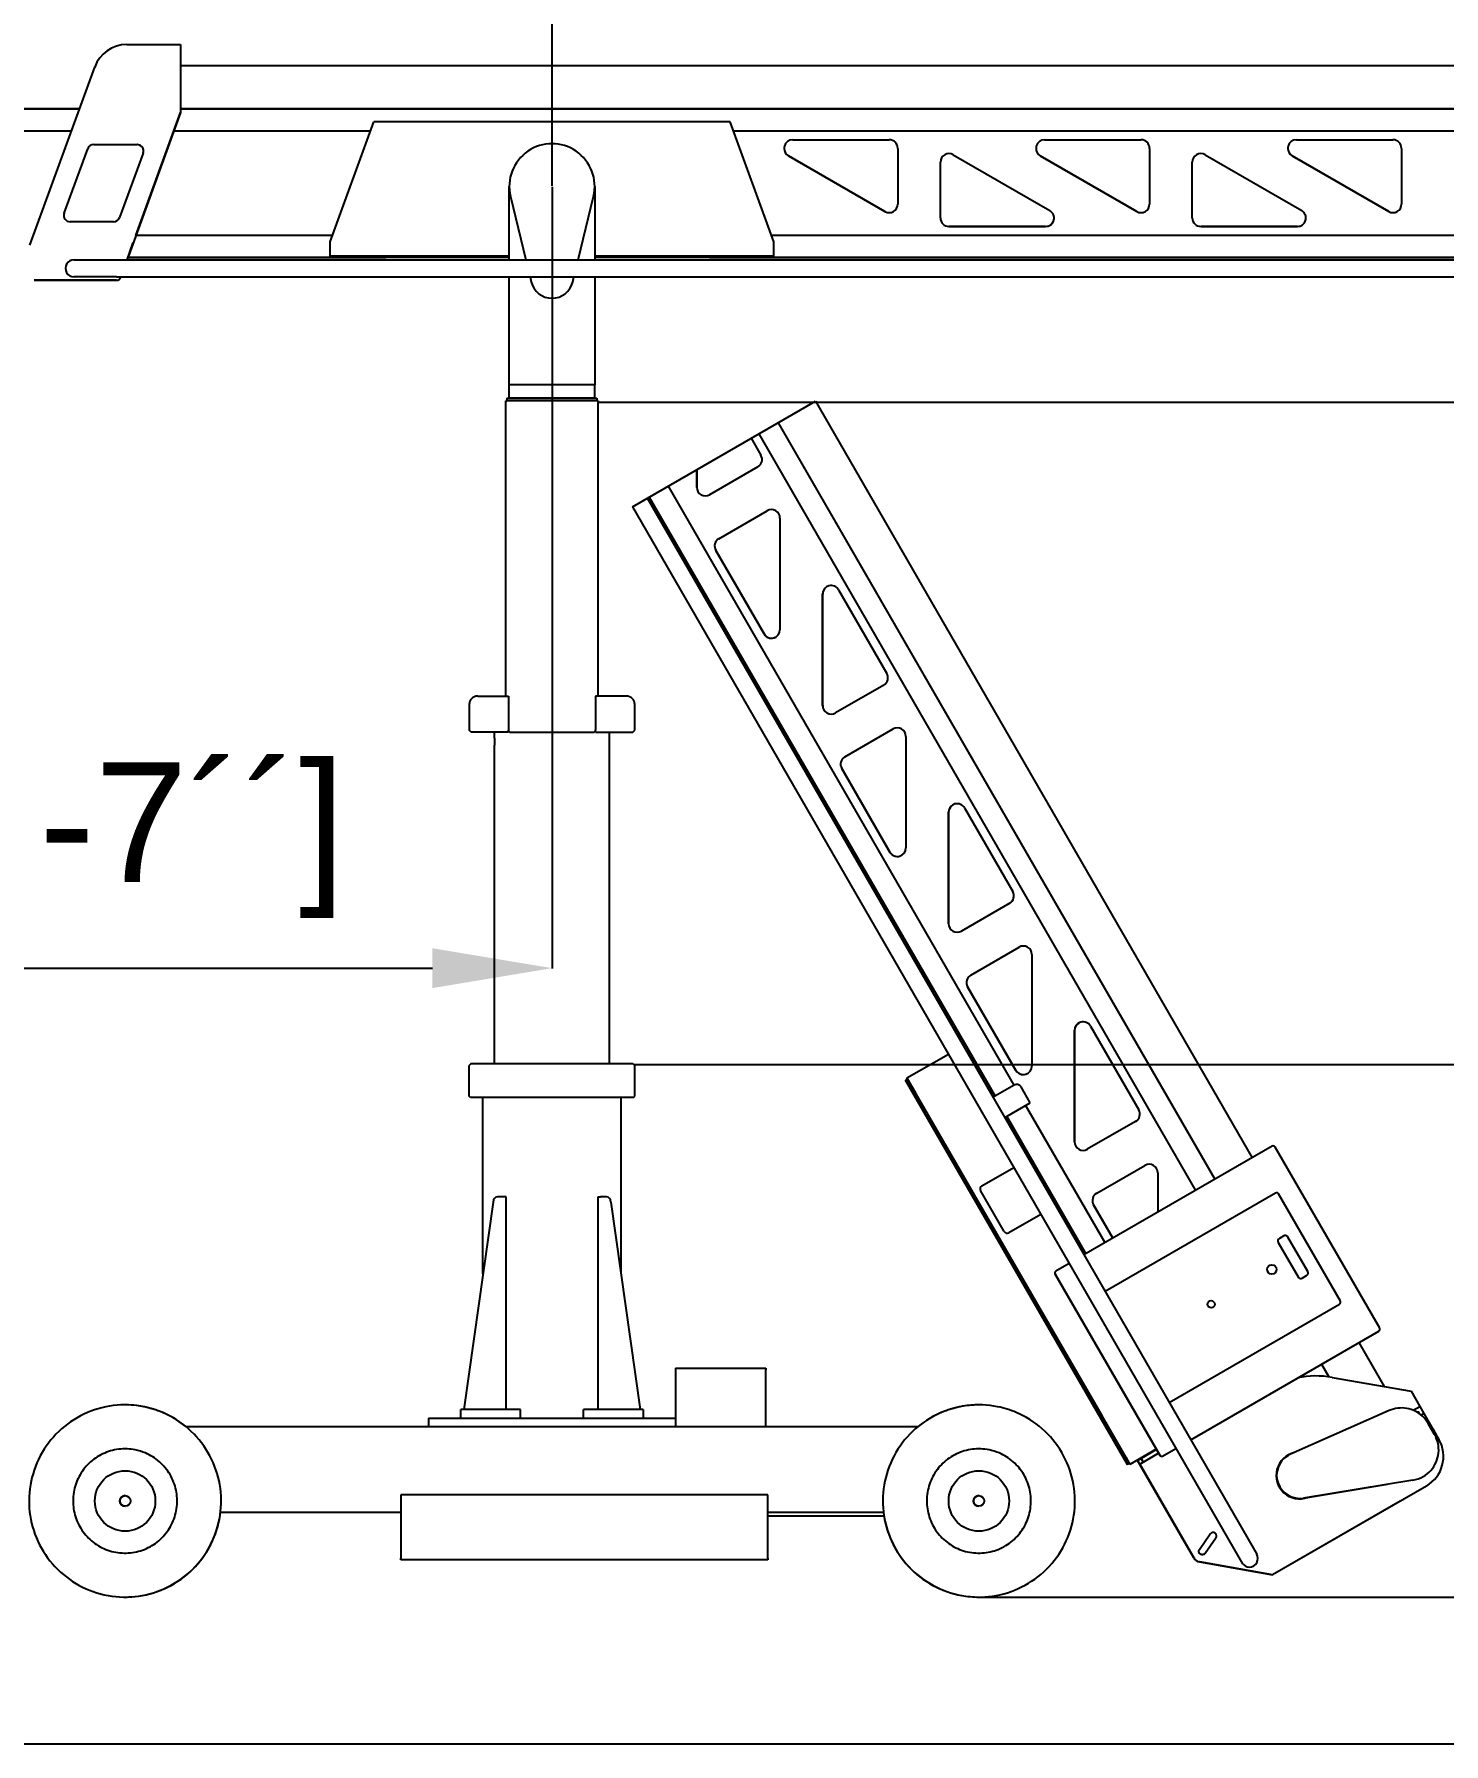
# Model space of a CAD drawing. Header units: inches. Extents: x 19 to 24202, y 17 to 31220.
# Drawn here: x 17568 to 20871, y 14420 to 18423 of the extents above; entities that cross this region are included whole.
import ezdxf

# ---------------------------------------------------------------- set-up
doc = ezdxf.new("R2010")
doc.units = ezdxf.units.IN
doc.header["$MEASUREMENT"] = 0
doc.layers.add('AM_5', color=3, linetype='Continuous', lineweight=25)
doc.styles.add('Aktuální-ISO', font='arial.ttf')
doc.styles.get("Standard").update_dxf_attribs({"font": 'arial.ttf'})
doc.dimstyles.new('AM_ISO$0', dxfattribs={"dimtxt": 3.5, "dimasz": 3.5, "dimexe": 1, "dimexo": 1, "dimgap": 1.5, "dimtad": 1, "dimdsep": 46, "dimtxsty": 'Standard', "dimcen": 0, "dimclrd": 256, "dimclre": 256, "dimclrt": 2, "dimadec": 0, "dimazin": 2, "dimtp": 0.1, "dimtm": 0.1, "dimtfac": 0.71, "dimtdec": 3, "dimtmove": 0, "dimatfit": 3, "dimfxl": 1, "dimlwd": -1, "dimlwe": -1, "dimarcsym": 1})
doc.dimstyles.new('AM_ISO$2', dxfattribs={"dimtxt": 3.5, "dimasz": 3.5, "dimexe": 1, "dimexo": 1, "dimgap": 1.5, "dimtad": 1, "dimdsep": 46, "dimtxsty": 'Standard', "dimcen": 0, "dimclrd": 256, "dimclre": 256, "dimclrt": 2, "dimadec": 0, "dimazin": 2, "dimtp": 0.1, "dimtm": 0.1, "dimtfac": 0.71, "dimtdec": 3, "dimtmove": 0, "dimatfit": 3, "dimfxl": 1, "dimlwd": -1, "dimlwe": -1, "dimarcsym": 1})

# ---------------------------------------------------------------- blocks, each defined once
blk = doc.blocks.new('*D41')
at = {"layer": 'AM_5', "linetype": 'ByBlock', "transparency": 16777216}
for p, q in [((17571.7, 19829.2), (17338.3, 20233.5)), ((16650.4, 18249.1), (16192.6, 18249.1))]:
    blk.add_line(p, q, dxfattribs=at)
blk.add_arc((18484, 18249.1), 2290.4, 127.0088, 172.9912, dxfattribs=at)
at = {"layer": 'AM_5', "transparency": 16777216}
for points in [[(17079.6, 20117), (17131.1, 20039.1), (17338.8, 20232.6)], [(16257.3, 18525.7), (16164.1, 18531.4), (16193.6, 18249.1)]]:
    blk.add_solid(points, dxfattribs=at)
at = {"layer": 'Defpoints', "color": 0, "transparency": 16777216}
for p in [(17572.2, 19828.4), (16729.4, 19721.3), (18025.7, 19042.9), (16651.4, 18249.1), (17674.7, 18249.1)]:
    blk.add_point(p, dxfattribs=at)
at = {"layer": 'AM_5', "color": 2, "transparency": 16777216, "insert": (16272.7, 19525.8), "char_height": 280, "attachment_point": 5, "rotation": 60, "style": 'Aktuální-ISO'}
blk.add_mtext('60° UP', dxfattribs=at)
blk = doc.blocks.new('*D42')
at = {"layer": 'AM_5', "linetype": 'ByBlock', "transparency": 16777216}
for p, q in [((18781.4, 18068), (18781.4, 20373.6)), ((19061.4, 20372.6), (22161.4, 20372.6)), ((22441.4, 18320.1), (22441.4, 20373.6))]:
    blk.add_line(p, q, dxfattribs=at)
at = {"layer": 'AM_5', "transparency": 16777216}
for points in [[(19061.4, 20419.3), (19061.4, 20325.9), (18781.4, 20372.6)], [(22161.4, 20419.3), (22161.4, 20325.9), (22441.4, 20372.6)]]:
    blk.add_solid(points, dxfattribs=at)
at = {"layer": 'Defpoints', "color": 0, "transparency": 16777216}
for p in [(22441.4, 20372.6), (22441.4, 18319.1), (18781.4, 18067)]:
    blk.add_point(p, dxfattribs=at)
at = {"layer": 'AM_5', "color": 2, "transparency": 16777216, "insert": (20611.4, 20672.1), "char_height": 280, "attachment_point": 5, "style": 'Aktuální-ISO'}
blk.add_mtext('3,66 [12´-1´´]', dxfattribs=at)
blk = doc.blocks.new('*D28')
at = {"layer": 'AM_5', "linetype": 'ByBlock', "transparency": 16777216}
for p, q in [((4007.1, 17449), (4007.1, 20373.6)), ((18501.4, 20372.6), (4287.1, 20372.6)), ((18781.4, 18068), (18781.4, 20373.6))]:
    blk.add_line(p, q, dxfattribs=at)
at = {"layer": 'AM_5', "transparency": 16777216}
for points in [[(4287.1, 20419.3), (4287.1, 20325.9), (4007.1, 20372.6)], [(18501.4, 20419.3), (18501.4, 20325.9), (18781.4, 20372.6)]]:
    blk.add_solid(points, dxfattribs=at)
at = {"layer": 'Defpoints', "color": 0, "transparency": 16777216}
for p in [(4007.1, 20372.6), (18781.4, 18067), (4007.1, 17448)]:
    blk.add_point(p, dxfattribs=at)
at = {"layer": 'AM_5', "color": 2, "transparency": 16777216, "insert": (11394.2, 20672.1), "char_height": 280, "attachment_point": 5, "style": 'Aktuální-ISO'}
blk.add_mtext('14,77 [48´-6´´]', dxfattribs=at)
blk = doc.blocks.new('*D33')
at = {"layer": 'AM_5', "linetype": 'ByBlock', "transparency": 16777216}
for p, q in [((4007.1, 17449), (4007.1, 21060.6)), ((22441.4, 18320.1), (22441.4, 21060.6)), ((4287.1, 21059.6), (22161.4, 21059.6))]:
    blk.add_line(p, q, dxfattribs=at)
at = {"layer": 'AM_5', "transparency": 16777216}
for points in [[(4287.1, 21106.3), (4287.1, 21012.9), (4007.1, 21059.6)], [(22161.4, 21106.3), (22161.4, 21012.9), (22441.4, 21059.6)]]:
    blk.add_solid(points, dxfattribs=at)
at = {"layer": 'Defpoints', "color": 0, "transparency": 16777216}
for p in [(22441.4, 21059.6), (22441.4, 18319.1), (4007.1, 17448)]:
    blk.add_point(p, dxfattribs=at)
at = {"layer": 'AM_5', "color": 2, "transparency": 16777216, "insert": (13224.2, 21359), "char_height": 280, "attachment_point": 5, "style": 'Aktuální-ISO'}
blk.add_mtext('18,43 [60´-7´´]', dxfattribs=at)
blk = doc.blocks.new('*D24')
at = {"layer": 'AM_5', "linetype": 'ByBlock', "transparency": 16777216}
for p, q in [((22362.8, 18399.1), (23608.6, 18399.1)), ((23607.6, 18119.1), (23607.6, 15043.3)), ((19782.4, 14763.3), (23608.6, 14763.3))]:
    blk.add_line(p, q, dxfattribs=at)
at = {"layer": 'AM_5', "transparency": 16777216}
for points in [[(23560.9, 18119.1), (23654.2, 18119.1), (23607.6, 18399.1)], [(23560.9, 15043.3), (23654.2, 15043.3), (23607.6, 14763.3)]]:
    blk.add_solid(points, dxfattribs=at)
at = {"layer": 'Defpoints', "color": 0, "transparency": 16777216}
for p in [(22361.8, 18399.1), (19781.4, 14763.3), (23607.6, 14763.3)]:
    blk.add_point(p, dxfattribs=at)
at = {"layer": 'AM_5', "color": 2, "transparency": 16777216, "insert": (23308.1, 16581.2), "char_height": 280, "attachment_point": 5, "rotation": 90, "style": 'Aktuální-ISO'}
blk.add_mtext('max 3,63 [11´-10´´]', dxfattribs=at)
blk = doc.blocks.new('*D37')
at = {"layer": 'AM_5', "linetype": 'ByBlock', "transparency": 16777216}
for p, q in [((18781.4, 18066), (18781.4, 16235.2)), ((15552, 17136.3), (15552, 16235.2)), ((15832, 16236.2), (18501.4, 16236.2))]:
    blk.add_line(p, q, dxfattribs=at)
at = {"layer": 'AM_5', "transparency": 16777216}
for points in [[(15832, 16282.8), (15832, 16189.5), (15552, 16236.2)], [(18501.4, 16282.8), (18501.4, 16189.5), (18781.4, 16236.2)]]:
    blk.add_solid(points, dxfattribs=at)
at = {"layer": 'Defpoints', "color": 0, "transparency": 16777216}
for p in [(18781.4, 18067), (15552, 17137.3), (18781.4, 16236.2)]:
    blk.add_point(p, dxfattribs=at)
at = {"layer": 'AM_5', "color": 2, "transparency": 16777216, "insert": (17166.7, 16535.6), "char_height": 280, "attachment_point": 5, "style": 'Aktuální-ISO'}
blk.add_mtext('3,23 [10´-7´´]', dxfattribs=at)
blk = doc.blocks.new('*D38')
at = {"layer": 'AM_5', "linetype": 'ByBlock', "transparency": 16777216}
for p, q in [((18890.4, 17562), (21759.3, 17562)), ((21758.3, 17282), (21758.3, 16290.5)), ((18973.9, 16010.5), (21759.3, 16010.5))]:
    blk.add_line(p, q, dxfattribs=at)
at = {"layer": 'AM_5', "transparency": 16777216}
for points in [[(21711.7, 17282), (21805, 17282), (21758.3, 17562)], [(21711.7, 16290.5), (21805, 16290.5), (21758.3, 16010.5)]]:
    blk.add_solid(points, dxfattribs=at)
at = {"layer": 'Defpoints', "color": 0, "transparency": 16777216}
for p in [(18889.4, 17562), (18972.9, 16010.5), (21758.3, 16010.5)]:
    blk.add_point(p, dxfattribs=at)
at = {"layer": 'AM_5', "color": 2, "transparency": 16777216, "insert": (21470.1, 16730.7), "char_height": 280, "attachment_point": 5, "rotation": 90, "style": 'Aktuální-ISO'}
blk.add_mtext('1,54', dxfattribs=at)

msp = doc.modelspace()

# ---------------------------------------------------------------- linework, layer by layer
at = {"color": 253}
for p, q in [((17785.295, 18399.095), (17911.365, 18399.095)), ((17911.365, 18399.095), (17911.365, 18239.985)), ((17558.365, 17929.515), (17710.119, 18346.457)), ((17911.365, 18350.232), (21571.584, 18350.232)), ((16651.365, 18249.089), (17674.681, 18249.089)), ((16651.365, 18248.692), (17674.536, 18248.692)), ((17911.365, 18239.985), (17785.847, 17895.128)), ((17806.415, 17951.635), (17911.365, 18239.984)), ((17911.365, 18249.089), (21571.584, 18249.089)), ((17911.365, 18248.692), (21571.584, 18248.692)), ((17911.365, 18239.984), (17911.365, 18239.985)), ((18261.365, 17937.491), (18363.641, 18218.491)), ((19199.089, 18218.491), (18363.641, 18218.491)), ((19301.365, 17937.491), (19199.089, 18218.491)), ((16651.365, 18197.092), (17655.755, 18197.092)), ((16651.365, 18197.092), (17655.755, 18197.092)), ((16651.365, 18197.092), (17655.755, 18197.092)), ((17895.754, 18197.092), (18355.852, 18197.092)), ((17895.754, 18197.092), (18355.852, 18197.092)), ((17895.754, 18197.092), (18355.852, 18197.092)), ((19206.878, 18197.092), (21571.584, 18197.092)), ((19206.878, 18197.092), (21571.584, 18197.092)), ((19206.878, 18197.092), (21571.584, 18197.092)), ((17638.76, 18004.225), (17693.72, 18155.225)), ((17707.815, 18165.095), (17809.476, 18165.095)), ((17823.572, 18144.965), (17768.612, 17993.965)), ((19561.365, 18008.186), (19335.204, 18138.765)), ((19561.365, 18008.179), (19335.204, 18138.758)), ((19335.204, 18138.758), (19561.365, 18008.179)), ((19345.204, 18176.078), (19571.365, 18176.078)), ((19591.365, 18156.078), (19591.365, 18025.5)), ((19721.365, 18140.977), (19947.526, 18010.398)), ((20151.365, 18008.186), (19925.204, 18138.765)), ((20151.365, 18008.179), (19925.204, 18138.758)), ((19925.204, 18138.758), (20151.365, 18008.179)), ((19935.204, 18176.078), (20161.365, 18176.078)), ((20181.365, 18156.078), (20181.365, 18025.5)), ((20311.365, 18140.977), (20537.526, 18010.398)), ((20741.365, 18008.186), (20515.204, 18138.765)), ((20741.365, 18008.179), (20515.204, 18138.758)), ((20515.204, 18138.758), (20741.365, 18008.179)), ((20525.204, 18176.078), (20751.365, 18176.078)), ((20771.365, 18156.078), (20771.365, 18025.5)), ((19691.365, 17993.078), (19691.365, 18123.657)), ((20281.365, 17993.078), (20281.365, 18123.657)), ((18681.365, 17895.119), (18681.365, 18066.991)), ((18881.365, 18066.991), (18881.365, 17895.117)), ((18684.186, 18043.406), (18720.175, 17895.118)), ((18842.555, 17895.117), (18878.544, 18043.406)), ((17754.517, 17984.095), (17652.856, 17984.095)), ((18266.68, 17952.092), (17806.581, 17952.092)), ((18261.365, 17903.491), (18261.365, 17937.491)), ((21145.365, 17952.092), (19296.05, 17952.092)), ((19301.365, 17903.491), (19301.365, 17937.491)), ((19937.526, 17973.085), (19711.365, 17973.085)), ((19937.526, 17973.078), (19711.365, 17973.078)), ((19711.365, 17973.078), (19937.526, 17973.078)), ((20527.526, 17973.085), (20301.365, 17973.085)), ((20527.526, 17973.078), (20301.365, 17973.078)), ((20301.365, 17973.078), (20527.526, 17973.078)), ((17785.848, 17895.128), (17800.446, 17935.237)), ((17787.792, 17900.47), (18392.109, 17900.47)), ((18392.099, 17900.488), (17787.798, 17900.488)), ((18681.365, 17900.491), (17787.8, 17900.491)), ((18681.365, 17903.491), (18261.365, 17903.491)), ((19301.365, 17903.491), (18881.365, 17903.491)), ((21145.365, 17900.491), (18881.365, 17900.491)), ((19152.365, 17903.491), (19080.365, 17903.491)), ((19150.621, 17900.47), (21145.365, 17900.47)), ((21145.365, 17900.488), (19150.631, 17900.488)), ((17661.524, 17895.131), (22380.837, 17895.08)), ((17761.363, 17847.095), (17568.365, 17847.095)), ((17568.365, 17847.094), (17761.363, 17847.094)), ((17761.365, 17855.129), (22383.756, 17855.081)), ((17771.289, 17855.128), (17770.76, 17853.675)), ((17770.76, 17853.674), (17771.289, 17855.128)), ((18681.365, 17601.991), (18681.365, 17855.119)), ((18729.883, 17855.118), (18732.776, 17843.198)), ((18829.954, 17843.198), (18832.847, 17855.117)), ((18881.365, 17855.117), (18881.365, 17601.991)), ((18881.365, 17601.991), (18681.365, 17601.991)), ((18681.365, 17571.991), (18681.365, 17601.991)), ((18881.365, 17601.991), (18681.365, 17601.991)), ((18881.365, 17571.991), (18881.365, 17601.991)), ((18889.365, 17564.491), (18673.365, 17564.491)), ((18673.365, 17564.491), (18673.365, 17561.991)), ((18889.365, 17564.491), (18673.365, 17564.491)), ((18673.365, 17561.991), (18673.365, 17564.491)), ((18673.365, 16873.491), (18673.365, 17561.991)), ((18675.937, 17570.991), (18675.937, 17564.491)), ((18675.937, 17570.991), (18886.782, 17570.991)), ((18681.365, 17571.991), (18881.365, 17571.991)), ((18886.793, 17570.991), (18886.793, 17564.491)), ((18889.365, 17564.491), (18889.365, 17561.991)), ((18889.365, 17561.991), (18889.365, 17564.491)), ((18889.365, 16873.491), (18889.365, 17561.991)), ((18969.955, 17316.583), (19398.743, 17564.144)), ((19398.743, 17564.144), (20421.768, 15792.211)), ((19310.806, 17513.374), (20333.832, 15741.441)), ((19311.15, 17513.573), (20334.176, 15741.64)), ((19247.921, 17477.067), (19270.837, 17437.374)), ((19266.12, 17487.574), (20289.145, 15715.641)), ((19266.12, 17487.574), (20289.145, 15715.641)), ((19266.12, 17487.574), (20289.145, 15715.641)), ((19120.433, 17362.086), (19120.433, 17403.462)), ((19120.433, 17403.462), (19120.433, 17362.086)), ((19120.438, 17362.089), (19120.439, 17403.465)), ((19263.517, 17410.054), (19150.433, 17344.765)), ((19004.596, 17336.583), (20432.222, 14863.801)), ((19009.238, 17339.263), (19819.154, 15936.447)), ((19819.169, 15936.455), (19009.253, 17339.272)), ((19819.172, 15936.457), (19009.255, 17339.273)), ((19863.86, 15962.258), (19053.944, 17365.074)), ((18969.955, 17316.583), (20399.041, 14841.273)), ((19172.355, 17241.951), (19285.439, 17307.241)), ((19315.439, 17289.92), (19315.435, 17028.769)), ((19278.115, 17018.77), (19165.034, 17214.631)), ((19165.034, 17214.631), (19278.115, 17018.77)), ((19278.121, 17018.773), (19165.04, 17214.634)), ((19415.433, 16851.131), (19415.436, 17112.281)), ((19415.436, 17112.281), (19415.433, 16851.131)), ((19415.438, 16851.134), (19415.442, 17112.284)), ((19452.757, 17122.281), (19565.837, 16926.419)), ((19558.517, 16899.099), (19445.433, 16833.81)), ((18607.365, 16873.491), (18679.365, 16873.491)), ((18679.365, 16873.491), (18679.365, 16793.491)), ((18883.365, 16873.491), (18883.365, 16793.491)), ((18955.365, 16873.491), (18883.365, 16873.491)), ((18587.365, 16853.491), (18587.365, 16793.491)), ((18975.365, 16793.491), (18975.365, 16853.491)), ((18592.365, 16788.491), (18587.365, 16793.491)), ((18679.365, 16788.491), (18592.365, 16788.491)), ((18646.365, 16774.691), (18646.365, 16788.491)), ((18685.365, 16788.491), (18877.365, 16788.491)), ((18883.365, 16788.491), (18970.365, 16788.491)), ((18916.365, 16774.691), (18916.365, 16788.491)), ((18970.365, 16788.491), (18975.365, 16793.491)), ((19467.355, 16730.996), (19580.439, 16796.286)), ((19610.439, 16778.965), (19610.435, 16517.814)), ((18646.365, 16012.991), (18646.365, 16758.291)), ((18916.365, 16012.991), (18916.365, 16758.291)), ((19573.115, 16507.815), (19460.034, 16703.676)), ((19460.034, 16703.676), (19573.115, 16507.815)), ((19573.121, 16507.818), (19460.04, 16703.679)), ((19710.433, 16340.176), (19710.436, 16601.326)), ((19710.436, 16601.326), (19710.433, 16340.176)), ((19710.438, 16340.179), (19710.442, 16601.329)), ((19747.757, 16611.326), (19860.837, 16415.464)), ((19853.517, 16388.144), (19740.433, 16322.855)), ((19762.355, 16220.041), (19875.439, 16285.331)), ((19905.439, 16268.01), (19905.435, 16006.859)), ((19868.115, 15996.86), (19755.034, 16192.721)), ((19755.034, 16192.721), (19868.115, 15996.86)), ((19868.121, 15996.863), (19755.04, 16192.724)), ((20042.757, 16100.371), (20155.837, 15904.509)), ((20005.433, 15829.221), (20005.436, 16090.371)), ((20005.436, 16090.371), (20005.433, 15829.221)), ((20005.438, 15829.224), (20005.442, 16090.374)), ((19612.842, 15978.99), (19709.857, 16035.002)), ((18592.365, 16012.991), (18587.365, 16007.991)), ((18587.365, 15935.991), (18587.365, 16007.991)), ((18592.365, 16012.991), (18970.365, 16012.991)), ((18970.365, 16012.991), (18975.365, 16007.991)), ((18975.365, 15935.991), (18975.365, 16007.991)), ((19609.838, 15973.792), (19613.302, 15975.792)), ((19612.842, 15978.99), (19612.796, 15978.964)), ((19622.799, 15961.645), (19612.796, 15978.964)), ((19633.296, 15943.457), (19612.796, 15978.964)), ((19612.842, 15978.99), (19622.839, 15961.668)), ((20135.342, 15073.994), (19612.842, 15978.99)), ((18590.365, 15932.991), (18587.365, 15935.991)), ((18972.365, 15932.991), (18975.365, 15935.991)), ((19609.838, 15973.792), (19609.793, 15973.766)), ((19609.793, 15973.766), (19628.793, 15940.857)), ((20129.338, 15073.991), (19609.838, 15973.792)), ((20125.339, 15091.312), (19622.839, 15961.668)), ((19863.843, 15962.248), (19814.497, 15933.758)), ((19901.735, 15920.616), (19880.235, 15957.855)), ((18599.781, 15932.991), (18590.365, 15932.991)), ((18972.365, 15932.991), (18590.365, 15932.991)), ((18619.365, 15519.978), (18619.365, 15932.991)), ((18943.365, 15519.978), (18943.365, 15932.991)), ((18972.365, 15932.991), (18962.949, 15932.991)), ((19841.997, 15886.126), (19901.735, 15920.616)), ((20076.969, 15593.141), (19890.833, 15915.54)), ((19673.793, 15862.915), (19849.543, 15558.507)), ((19854.046, 15561.107), (19678.296, 15865.515)), ((19854.049, 15561.109), (19678.299, 15865.516)), ((19846.654, 15888.815), (20032.263, 15567.33)), ((20032.278, 15567.339), (19846.669, 15888.824)), ((20032.281, 15567.341), (19846.672, 15888.825)), ((20148.517, 15877.189), (20035.433, 15811.9)), ((20468.423, 15819.148), (20027.602, 15564.64)), ((20720.253, 15392.965), (20475.253, 15817.317)), ((19788.176, 15726.304), (19863.105, 15769.564)), ((20057.355, 15709.086), (20170.439, 15774.376)), ((20200.439, 15757.055), (20200.438, 15664.426)), ((18667.731, 15700.491), (18653.589, 15700.491)), ((18674.103, 15700.491), (18667.731, 15700.491)), ((18674.103, 15202.491), (18674.103, 15700.491)), ((18888.627, 15700.491), (18888.627, 15202.491)), ((18888.627, 15700.491), (18894.999, 15700.491)), ((18909.141, 15700.491), (18894.999, 15700.491)), ((19840.747, 15619.246), (19785.247, 15715.375)), ((19840.748, 15619.247), (19785.248, 15715.376)), ((19788.176, 15726.304), (19788.175, 15726.303)), ((20476.369, 15709.42), (20077.102, 15478.903)), ((20628.199, 15456.442), (20483.199, 15707.59)), ((18643.188, 15688.433), (18574.466, 15202.491)), ((18919.542, 15688.433), (18988.264, 15202.491)), ((19926.603, 15659.578), (19851.676, 15616.319)), ((20095.143, 15603.634), (20050.034, 15681.766)), ((20050.034, 15681.766), (20095.144, 15603.634)), ((20095.149, 15603.638), (20050.04, 15681.769)), ((19851.675, 15616.318), (19851.676, 15616.319)), ((20482.653, 15593.536), (20529.153, 15512.996)), ((20495.608, 15609.098), (20485.215, 15603.098)), ((20551.67, 15525.996), (20505.17, 15606.536)), ((19992.961, 15544.64), (19961.798, 15526.648)), ((20204.968, 15095.465), (19959.968, 15519.817)), ((19959.968, 15519.817), (20204.968, 15095.465)), ((19961.798, 15526.648), (19961.798, 15526.647)), ((20538.715, 15510.434), (20549.108, 15516.434)), ((19894.543, 15480.565), (20065.293, 15184.817)), ((20069.796, 15187.417), (19899.046, 15483.164)), ((20069.799, 15187.419), (19899.049, 15483.166)), ((20227.099, 15219.093), (20626.369, 15449.612)), ((20277.598, 15131.624), (20718.423, 15386.135)), ((20671.768, 15359.199), (20731.168, 15256.316)), ((19070.365, 15299.491), (19070.365, 15182.491)), ((19070.365, 15299.491), (19282.365, 15299.491)), ((19282.365, 15299.491), (19282.365, 15295.491)), ((19282.365, 15166.491), (19282.365, 15295.491)), ((20584.176, 15308.627), (20601.232, 15279.086)), ((20539.145, 15282.629), (20541.359, 15278.794)), ((20539.145, 15282.629), (20541.359, 15278.794)), ((20539.145, 15282.629), (20541.359, 15278.794)), ((20608.774, 15277.897), (20793.957, 15245.244)), ((20793.957, 15245.244), (20814.457, 15209.737)), ((18492.365, 15182.491), (18492.365, 15162.491)), ((18492.365, 15182.491), (19070.365, 15182.491)), ((18674.103, 15202.491), (18567.819, 15202.491)), ((18567.819, 15182.491), (18567.819, 15202.491)), ((18707.762, 15202.491), (18638.529, 15202.491)), ((18707.762, 15182.491), (18707.762, 15202.491)), ((18924.201, 15202.491), (18854.968, 15202.491)), ((18854.968, 15182.491), (18854.968, 15202.491)), ((18994.911, 15202.491), (18924.201, 15202.491)), ((18994.911, 15202.491), (18994.911, 15182.491)), ((19070.365, 15182.491), (19070.365, 15162.491)), ((20742.405, 15199.991), (20511.109, 15097.749)), ((20798.871, 15200.739), (20814.457, 15209.737)), ((20814.456, 15209.737), (20823.956, 15193.282)), ((20823.956, 15193.282), (20817.489, 15189.549)), ((20823.909, 15193.255), (20844.909, 15156.882)), ((17923.831, 15162.491), (19638.907, 15162.491)), ((19282.365, 15164.491), (19282.365, 15166.491)), ((19282.365, 15162.491), (19282.365, 15164.491)), ((20848.869, 15144.157), (20833.869, 15170.138)), ((20842.369, 15155.416), (20844.956, 15156.909)), ((20844.956, 15156.909), (20854.456, 15140.455)), ((20854.457, 15140.455), (20851.652, 15138.836)), ((20854.457, 15140.455), (20858.957, 15132.661)), ((20110.293, 15106.875), (20129.293, 15073.966)), ((20135.296, 15073.967), (20114.796, 15109.474)), ((20125.299, 15091.29), (20114.799, 15109.476)), ((20196.858, 15109.51), (20135.342, 15073.994)), ((20158.165, 15074.469), (20202.358, 15099.984)), ((20197.358, 15108.644), (20161.825, 15088.129)), ((20202.358, 15099.984), (20166.825, 15079.469)), ((20211.798, 15093.635), (20242.957, 15111.624)), ((20505.941, 15095.125), (20505.931, 15095.119)), ((20125.299, 15091.29), (20125.339, 15091.312)), ((20135.296, 15073.967), (20125.299, 15091.29)), ((20125.339, 15091.312), (20135.342, 15073.994)), ((20129.293, 15073.966), (20129.338, 15073.991)), ((20129.338, 15073.991), (20132.802, 15075.991)), ((20135.296, 15073.967), (20135.342, 15073.994)), ((20153.117, 15083.101), (20153.162, 15083.128)), ((20263.117, 14892.576), (20153.117, 15083.101)), ((20153.162, 15083.128), (20161.822, 15088.128)), ((20153.162, 15083.128), (20263.162, 14892.602)), ((20158.117, 15074.441), (20158.114, 15074.44)), ((20158.114, 15074.44), (20284.714, 14855.162)), ((20284.717, 14855.164), (20158.117, 15074.441)), ((20158.162, 15074.467), (20158.165, 15074.469)), ((20158.162, 15074.467), (20284.762, 14855.19)), ((20165.415, 15061.911), (20158.165, 15074.469)), ((20161.825, 15088.129), (20161.822, 15088.128)), ((20166.822, 15079.467), (20161.822, 15088.128)), ((20166.825, 15079.469), (20161.825, 15088.129)), ((20211.798, 15093.635), (20211.798, 15093.635)), ((20240.415, 14932.008), (20170.915, 15052.385)), ((20178.128, 15039.807), (20178.122, 15039.803)), ((20178.138, 15039.812), (20178.131, 15039.809)), ((20178.148, 15039.818), (20178.141, 15039.814)), ((20178.157, 15039.823), (20178.15, 15039.82)), ((20829.675, 15023.379), (20469.408, 14815.379)), ((20541.665, 14995.064), (20738.939, 15027.396)), ((20798.159, 15037.105), (20541.675, 14995.07)), ((20541.675, 14995.07), (20738.949, 15027.401)), ((20822.515, 15045.803), (20822.505, 15045.798)), ((18427.365, 15002.491), (18427.365, 14854.491)), ((19287.365, 15002.491), (18427.365, 15002.491)), ((19287.365, 14854.491), (19287.365, 15002.491)), ((20768.62, 14988.129), (20469.358, 14815.35)), ((18004.875, 14962.491), (18427.365, 14962.491)), ((19287.365, 14962.491), (19557.863, 14962.491)), ((19559.248, 14952.491), (19287.365, 14952.491)), ((20284.765, 14855.191), (20245.915, 14922.481)), ((20298.261, 14875.051), (20323.499, 14911.093)), ((20311.367, 14865.873), (20336.604, 14901.916)), ((18427.365, 14850.491), (18427.365, 14854.491)), ((19287.365, 14854.491), (19287.365, 14850.491)), ((19287.365, 14850.491), (18427.365, 14850.491)), ((20298.562, 14845.466), (20469.358, 14815.35)), ((20469.36, 14815.351), (20298.564, 14845.467)), ((20298.61, 14845.494), (20469.406, 14815.378)), ((20469.408, 14815.379), (20298.612, 14845.495))]:
    msp.add_line(p, q, dxfattribs=at)
msp.add_lwpolyline([(24182.836, 14419.653), (24182.836, 31219.653), (422.836, 31219.653), (422.836, 14419.653)], close=True)
for centre, radius in [((20467.619, 15530.585), 11.1), ((20325.337, 15449.016), 8.5), ((17781.365, 14988.341), 70.759), ((19781.373, 14988.341), 70.759), ((17781.365, 14988.341), 12.5), ((19781.374, 14988.341), 12.5)]:
    msp.add_circle(centre, radius, dxfattribs=at)
for centre, radius, start, end in [((17785.295, 18319.095), 80, 89.999995, 159.999995), ((17707.815, 18150.095), 15, 89.999995, 159.999995), ((17707.815, 18150.094), 15, 89.999995, 159.999995), ((17809.476, 18150.095), 15, 339.999995, 89.999995), ((17809.476, 18150.094), 15, 0.001763, 89.999995), ((18781.365, 18066.991), 100, 346.358323, 193.641677), ((18781.365, 18066.991), 100, 346.358323, 193.641677), ((19345.204, 18156.078), 20, 90, 239.999192), ((19345.204, 18156.085), 20, 180.009775, 239.999192), ((19345.204, 18156.085), 20, 180.009913, 239.999192), ((19345.204, 18156.078), 20, 180.000139, 239.999192), ((19571.365, 18156.078), 20, 0, 90), ((19711.365, 18123.657), 20, 59.999192, 180), ((19935.204, 18156.078), 20, 90, 239.999192), ((19935.204, 18156.085), 20, 180.009775, 239.999192), ((19935.204, 18156.085), 20, 180.009913, 239.999192), ((19935.204, 18156.078), 20, 180.000139, 239.999192), ((20161.365, 18156.078), 20, 0, 90), ((20301.365, 18123.657), 20, 59.999192, 180), ((20525.204, 18156.078), 20, 90, 239.999192), ((20525.204, 18156.085), 20, 180.009775, 239.999192), ((20525.204, 18156.085), 20, 180.009913, 239.999192), ((20525.204, 18156.078), 20, 180.000139, 239.999192), ((20751.365, 18156.078), 20, 0, 90), ((19571.365, 18025.507), 20, 239.999192, 0), ((19571.365, 18025.507), 20, 239.999192, 0), ((19571.365, 18025.5), 20, 239.999192, 0), ((19571.365, 18025.5), 20, 239.999192, 0), ((20161.365, 18025.507), 20, 239.999192, 0), ((20161.365, 18025.507), 20, 239.999192, 0), ((20161.365, 18025.5), 20, 239.999192, 0), ((20161.365, 18025.5), 20, 239.999192, 0), ((20751.365, 18025.507), 20, 239.999192, 0), ((20751.365, 18025.507), 20, 239.999192, 0), ((20751.365, 18025.5), 20, 239.999192, 0), ((20751.365, 18025.5), 20, 239.999192, 0), ((17652.856, 17999.095), 15, 159.999995, 269.999995), ((17652.856, 17999.094), 15, 159.999995, 179.998237), ((17754.517, 17999.095), 15, 269.999995, 339.999995), ((19711.365, 17993.085), 20, 180, 270), ((19711.365, 17993.085), 20, 180, 270), ((19711.365, 17993.078), 20, 180, 270), ((19711.365, 17993.078), 20, 180, 270), ((19937.526, 17993.078), 20, 270, 59.999192), ((19937.526, 17993.085), 20, 270, 359.990225), ((19937.526, 17993.085), 20, 270, 359.990086), ((19937.526, 17993.078), 20, 270, 359.999861), ((20301.365, 17993.085), 20, 180, 270), ((20301.365, 17993.085), 20, 180, 270), ((20301.365, 17993.078), 20, 180, 270), ((20301.365, 17993.078), 20, 180, 270), ((20527.526, 17993.078), 20, 270, 59.999192), ((20527.526, 17993.085), 20, 270, 359.990225), ((20527.526, 17993.085), 20, 270, 359.990086), ((20527.526, 17993.078), 20, 270, 359.999861), ((17661.672, 17875.082), 19.999, 89.302326, 270), ((17761.363, 17857.095), 10, 269.999995, 339.999995), ((17761.363, 17857.094), 10, 269.999995, 339.999995), ((18781.365, 17854.991), 50, 193.641677, 346.358323), ((19253.517, 17427.374), 20, 300, 30), ((19140.433, 17362.085), 20, 179.999192, 300), ((19140.433, 17362.085), 20, 179.999192, 300), ((19140.438, 17362.089), 20, 179.999192, 300), ((19140.439, 17362.089), 20, 179.999192, 300), ((19295.439, 17289.92), 20, 359.999192, 120), ((19182.355, 17224.631), 20, 120, 210), ((19182.355, 17224.631), 20, 120, 210), ((19182.361, 17224.634), 20, 120, 210), ((19182.361, 17224.634), 20, 120, 210), ((19435.436, 17112.281), 20, 30, 179.999192), ((19435.436, 17112.281), 20, 120.000139, 179.999192), ((19435.442, 17112.284), 20, 120.009775, 179.999192), ((19435.442, 17112.284), 20, 120.009913, 179.999192), ((19295.435, 17028.77), 20, 210, 359.999192), ((19295.435, 17028.77), 20, 210, 299.999861), ((19295.441, 17028.773), 20, 210, 299.990225), ((19295.441, 17028.773), 20, 210, 299.990086), ((19548.517, 16916.419), 20, 300, 30), ((18607.365, 16853.491), 20, 90, 180), ((18955.365, 16853.491), 20, 0, 90), ((19435.433, 16851.13), 20, 179.999192, 300), ((19435.433, 16851.13), 20, 179.999192, 300), ((19435.438, 16851.134), 20, 179.999192, 300), ((19435.439, 16851.134), 20, 179.999192, 300), ((19590.439, 16778.965), 20, 359.999192, 120), ((19477.355, 16713.676), 20, 120, 210), ((19477.355, 16713.676), 20, 120, 210), ((19477.361, 16713.679), 20, 120, 210), ((19477.361, 16713.679), 20, 120, 210), ((19730.436, 16601.326), 20, 30, 179.999192), ((19730.436, 16601.326), 20, 120.000139, 179.999192), ((19730.442, 16601.329), 20, 120.009775, 179.999192), ((19730.442, 16601.329), 20, 120.009913, 179.999192), ((19590.435, 16517.815), 20, 210, 359.999192), ((19590.435, 16517.815), 20, 210, 299.999861), ((19590.441, 16517.818), 20, 210, 299.990225), ((19590.441, 16517.818), 20, 210, 299.990086), ((19843.517, 16405.464), 20, 300, 30), ((19730.433, 16340.175), 20, 179.999192, 300), ((19730.433, 16340.175), 20, 179.999192, 300), ((19730.438, 16340.179), 20, 179.999192, 300), ((19730.439, 16340.179), 20, 179.999192, 300), ((19885.439, 16268.01), 20, 359.999192, 120), ((19772.355, 16202.721), 20, 120, 210), ((19772.355, 16202.721), 20, 120, 210), ((19772.361, 16202.724), 20, 120, 210), ((19772.361, 16202.724), 20, 120, 210), ((20025.436, 16090.371), 20, 30, 179.999192), ((20025.436, 16090.371), 20, 120.000139, 179.999192), ((20025.442, 16090.374), 20, 120.009775, 179.999192), ((20025.442, 16090.374), 20, 120.009913, 179.999192), ((19885.435, 16006.86), 20, 210, 359.999192), ((19885.435, 16006.86), 20, 210, 299.999861), ((19885.441, 16006.863), 20, 210, 299.990225), ((19885.441, 16006.863), 20, 210, 299.990086), ((19869.843, 15951.855), 12, 30, 120), ((20138.517, 15894.509), 20, 300, 30), ((20025.433, 15829.22), 20, 179.999192, 300), ((20025.433, 15829.22), 20, 179.999192, 300), ((20025.438, 15829.224), 20, 179.999192, 300), ((20025.439, 15829.224), 20, 179.999192, 300), ((20470.923, 15814.817), 5, 30, 120), ((20180.439, 15757.055), 20, 359.999192, 120), ((19792.175, 15719.375), 8, 120, 210), ((19792.176, 15719.376), 8, 120, 210), ((20067.355, 15691.766), 20, 120, 210), ((20067.355, 15691.766), 20, 120, 210), ((20067.361, 15691.769), 20, 120, 210), ((20067.361, 15691.769), 20, 120, 210), ((20478.869, 15705.09), 5, 30, 120), ((19847.675, 15623.246), 8, 210, 300), ((19847.676, 15623.247), 8, 210, 300), ((20488.715, 15597.036), 7, 120, 210), ((20499.108, 15603.036), 7, 30, 120), ((19964.298, 15522.317), 5, 120, 210), ((19964.298, 15522.317), 5, 120, 210), ((20535.215, 15516.496), 7, 210, 300), ((20545.608, 15522.496), 7, 300, 30), ((20623.869, 15453.942), 5, 300, 30), ((20715.923, 15390.465), 5, 300, 30), ((20572.308, 15071.088), 210, 80.000001, 102.052626), ((20810.063, 15193.345), 3.323, 349.672304, 124.192227), ((20810.062, 15193.344), 3.323, 349.700972, 119.985747), ((20209.298, 15097.965), 5, 210, 300), ((20209.298, 15097.965), 5, 210, 300), ((20532.931, 15048.353), 55, 102.911565, 290.249922), ((20532.931, 15048.353), 55, 102.911565, 290.249922), ((20532.931, 15048.353), 54, 120, 279.307423), ((20532.941, 15048.359), 54, 120, 279.307423), ((20532.941, 15048.359), 54, 120, 279.307423), ((20789.675, 15092.661), 80, 300, 30), ((20786.505, 15108.152), 72, 279.307423, 300), ((20786.515, 15108.157), 72, 279.307423, 300), ((20786.515, 15108.157), 72, 279.307423, 300), ((17781.365, 14988.341), 12.5, 90.001098, 270.000932), ((19781.374, 14988.341), 12.5, 90.001098, 270.000932), ((20302.035, 14865.162), 20, 210, 260), ((20302.037, 14865.164), 20, 210.000001, 260), ((20302.083, 14865.19), 20, 210, 260), ((20302.085, 14865.191), 20, 210.000001, 260), ((20415.025, 14853.591), 19.999, 210, 30.697674)]:
    msp.add_arc(centre, radius, start, end, dxfattribs=at)
for centre, major_axis, ratio, start_param, end_param in [((18653.589, 15685.491), (0, 15), 0.70710678, 0, 1.37340077), ((18909.141, 15685.491), (0, 15), 0.70710678, 4.90978454, 6.28318531), ((20176.122, 15043.267), (2, -3.464), 0.00018372, 3.14159194, 6.2831846), ((20176.128, 15043.271), (-2, 3.464), 0.00018372, 3.14159194, 6.2831846), ((20176.131, 15043.273), (2, -3.464), 0.00018372, 3.14159194, 6.2831846), ((20176.138, 15043.277), (-2, 3.464), 0.00018372, 3.14159194, 6.2831846), ((20176.141, 15043.278), (2, -3.464), 0.00018372, 3.14159194, 6.2831846), ((20176.148, 15043.282), (-2, 3.464), 0.00018372, 3.14159194, 6.2831846), ((20176.15, 15043.284), (2, -3.464), 0.00018372, 3.14159194, 6.2831846), ((20176.157, 15043.288), (-2, 3.464), 0.00018372, 3.14159194, 6.2831846)]:
    msp.add_ellipse(centre, major_axis=major_axis, ratio=ratio, start_param=start_param, end_param=end_param, dxfattribs=at)
for centre, major_axis in [((19984.337, 15325.138), (-1.25, 2.165)), ((19985.305, 15323.388), (0.81, -1.404)), ((19988.84, 15327.738), (-0.811, 1.404)), ((20009.305, 15281.819), (0.81, -1.404)), ((20020.803, 15261.899), (0.81, -1.404)), ((20020.808, 15261.902), (0.81, -1.404)), ((20039.303, 15229.856), (0.81, -1.404)), ((20039.308, 15229.859), (0.81, -1.404)), ((20045.803, 15218.598), (0.81, -1.404)), ((20045.808, 15218.601), (0.81, -1.404)), ((20114.303, 15099.952), (0.81, -1.404)), ((20114.308, 15099.955), (0.81, -1.404)), ((20125.301, 15080.898), (-1.25, 2.165)), ((20125.316, 15080.907), (-1.25, 2.165)), ((20125.33, 15080.915), (-1.25, 2.165))]:
    msp.add_ellipse(centre, major_axis=major_axis, ratio=0.00018372, dxfattribs=at)
for points, knots in [([(17761.365, 17855.129), (17751.863, 17855.129), (17742.267, 17855.129), (17724.1, 17855.128), (17715.344, 17855.128), (17699.457, 17855.127), (17692.17, 17855.127), (17679.773, 17855.126), (17674.541, 17855.125), (17666.629, 17855.124), (17663.87, 17855.123), (17662.136, 17855.122), (17661.873, 17855.122), (17661.563, 17855.122), (17661.466, 17855.121), (17661.465, 17855.121), (17661.465, 17855.121), (17661.465, 17855.121)], [0, 0, 0, 0, 2.8503976, 2.8503976, 5.68086753, 5.68086753, 8.51160261, 8.51160261, 11.34228725, 11.34228725, 14.17280628, 14.17280628, 14.87294294, 14.87294294, 15.39797696, 15.39797696, 15.40106226, 15.40106226, 15.40106226, 15.40106226]), ([(18679.365, 16794.491), (18679.365, 16794.116), (18679.401, 16793.737), (18679.541, 16792.999), (18679.646, 16792.64), (18680.043, 16791.627), (18680.421, 16791.037), (18681.411, 16789.888), (18682.147, 16789.354), (18683.728, 16788.654), (18684.574, 16788.491), (18685.365, 16788.491)], [2.21176577, 2.21176577, 2.21176577, 2.21176577, 2.32437107, 2.32437107, 2.43697637, 2.43697637, 2.66218697, 2.66218697, 2.99983119, 2.99983119, 3.33747541, 3.33747541, 3.33747541, 3.33747541]), ([(18877.365, 16788.491), (18878.156, 16788.491), (18879.002, 16788.654), (18880.583, 16789.354), (18881.319, 16789.888), (18882.309, 16791.037), (18882.687, 16791.627), (18883.084, 16792.64), (18883.189, 16792.999), (18883.329, 16793.737), (18883.365, 16794.116), (18883.365, 16794.491)], [-1.12570963, -1.12570963, -1.12570963, -1.12570963, -0.78806541, -0.78806541, -0.4504212, -0.4504212, -0.2252106, -0.2252106, -0.1126053, -0.1126053, 0, 0, 0, 0]), ([(18646.365, 16774.691), (18646.365, 16774.691), (18646.378, 16774.477), (18646.423, 16773.619), (18646.455, 16772.974), (18646.514, 16771.506), (18646.545, 16770.586), (18646.588, 16768.585), (18646.6, 16767.503), (18646.6, 16765.479), (18646.588, 16764.397), (18646.545, 16762.396), (18646.514, 16761.476), (18646.455, 16760.008), (18646.423, 16759.363), (18646.378, 16758.505), (18646.365, 16758.291), (18646.365, 16758.291)], [1.21815247, 1.21815247, 1.21815247, 1.21815247, 1.52370421, 1.52370421, 1.82925595, 1.82925595, 2.13278044, 2.13278044, 2.43630494, 2.43630494, 2.73982943, 2.73982943, 3.04335392, 3.04335392, 3.34890566, 3.34890566, 3.6544574, 3.6544574, 3.6544574, 3.6544574]), ([(18916.365, 16758.291), (18916.365, 16758.291), (18916.352, 16758.505), (18916.307, 16759.363), (18916.275, 16760.008), (18916.216, 16761.476), (18916.185, 16762.396), (18916.142, 16764.397), (18916.13, 16765.479), (18916.13, 16766.491), (18916.13, 16767.503), (18916.142, 16768.585), (18916.185, 16770.586), (18916.216, 16771.506), (18916.275, 16772.974), (18916.307, 16773.619), (18916.352, 16774.477), (18916.365, 16774.691), (18916.365, 16774.691)], [3.6544574, 3.6544574, 3.6544574, 3.6544574, 3.96000914, 3.96000914, 4.26556088, 4.26556088, 4.56908538, 4.56908538, 4.87260987, 4.87260987, 4.87260987, 5.17613437, 5.17613437, 5.47965886, 5.47965886, 5.7852106, 5.7852106, 6.09076234, 6.09076234, 6.09076234, 6.09076234]), ([(17868.985, 15195.579), (17891.091, 15186.233), (17911.684, 15173.321), (17947.771, 15141.671), (17963.257, 15122.937), (17987.556, 15081.541), (17996.363, 15058.887), (18006.406, 15011.949), (18007.64, 14987.674), (18002.408, 14939.96), (17995.943, 14916.529), (17975.968, 14872.883), (17962.461, 14852.676), (17929.77, 14817.529), (17910.592, 14802.596), (17868.504, 14779.517), (17845.602, 14771.374), (17798.392, 14762.706), (17774.091, 14762.181), (17726.55, 14768.804), (17703.318, 14775.95), (17660.274, 14797.192), (17640.469, 14811.283), (17606.292, 14844.986), (17591.925, 14864.592), (17570.085, 14907.336), (17562.615, 14930.466), (17555.329, 14977.91), (17555.514, 15002.215), (17563.522, 15049.542), (17571.344, 15072.556), (17593.833, 15114.962), (17608.496, 15134.346), (17643.183, 15167.525), (17663.2, 15181.313), (17706.563, 15201.896), (17729.901, 15208.687), (17777.538, 15214.585), (17801.828, 15213.69), (17840.309, 15206.017), (17854.949, 15201.513), (17868.985, 15195.579)], [0, 0, 0, 0, 0.32, 0.32, 0.64, 0.64, 0.96, 0.96, 1.28, 1.28, 1.6, 1.6, 1.92, 1.92, 2.24, 2.24, 2.56, 2.56, 2.88, 2.88, 3.2, 3.2, 3.52, 3.52, 3.84, 3.84, 4.16, 4.16, 4.48, 4.48, 4.8, 4.8, 5.12, 5.12, 5.44, 5.44, 5.76, 5.76, 6.08, 6.08, 6.28318531, 6.28318531, 6.28318531, 6.28318531]), ([(19868.994, 15195.579), (19891.1, 15186.233), (19911.693, 15173.321), (19947.78, 15141.671), (19963.266, 15122.937), (19987.564, 15081.541), (19996.372, 15058.887), (20006.415, 15011.949), (20007.649, 14987.674), (20002.417, 14939.96), (19995.952, 14916.529), (19975.977, 14872.883), (19962.47, 14852.676), (19929.779, 14817.529), (19910.601, 14802.596), (19868.513, 14779.517), (19845.611, 14771.374), (19798.401, 14762.706), (19774.1, 14762.181), (19726.559, 14768.804), (19703.327, 14775.95), (19660.283, 14797.192), (19640.478, 14811.283), (19606.301, 14844.986), (19591.934, 14864.592), (19570.094, 14907.336), (19562.624, 14930.466), (19555.338, 14977.91), (19555.523, 15002.215), (19563.531, 15049.542), (19571.352, 15072.556), (19593.842, 15114.962), (19608.505, 15134.346), (19643.192, 15167.525), (19663.209, 15181.313), (19706.572, 15201.896), (19729.91, 15208.687), (19777.547, 15214.585), (19801.836, 15213.69), (19840.318, 15206.017), (19854.958, 15201.513), (19868.994, 15195.579)], [0, 0, 0, 0, 0.32, 0.32, 0.64, 0.64, 0.96, 0.96, 1.28, 1.28, 1.6, 1.6, 1.92, 1.92, 2.24, 2.24, 2.56, 2.56, 2.88, 2.88, 3.2, 3.2, 3.52, 3.52, 3.84, 3.84, 4.16, 4.16, 4.48, 4.48, 4.8, 4.8, 5.12, 5.12, 5.44, 5.44, 5.76, 5.76, 6.08, 6.08, 6.28318531, 6.28318531, 6.28318531, 6.28318531]), ([(17923.832, 15162.491), (17909.756, 15174.006), (17894.278, 15183.806), (17856.167, 15201.896), (17832.829, 15208.687), (17799.837, 15212.772), (17790.594, 15213.342), (17781.35, 15213.341)], [5.197515629, 5.197515629, 5.197515629, 5.197515629, 5.44, 5.44, 5.76, 5.76, 5.883245004, 5.883245004, 5.883245004, 5.883245004]), ([(19781.365, 15213.341), (19766.601, 15213.342), (19751.837, 15211.884), (19722.412, 15206.017), (19707.772, 15201.513), (19693.736, 15195.579)], [5.883138061, 5.883138061, 5.883138061, 5.883138061, 6.08, 6.08, 6.283185307, 6.283185307, 6.283185307, 6.283185307]), ([(20833.869, 15170.138), (20830.356, 15176.221), (20825.948, 15181.786), (20815.712, 15191.409), (20809.886, 15195.465), (20797.309, 15201.725), (20790.56, 15203.928), (20776.711, 15206.293), (20769.614, 15206.455), (20755.672, 15204.724), (20748.83, 15202.831), (20742.405, 15199.991)], [1.57079633, 1.57079633, 1.57079633, 1.57079633, 1.86347883, 1.86347883, 2.15616134, 2.15616134, 2.44884384, 2.44884384, 2.74152635, 2.74152635, 3.03420886, 3.03420886, 3.03420886, 3.03420886]), ([(20822.515, 15045.803), (20829.044, 15049.573), (20834.976, 15054.377), (20845.066, 15065.583), (20849.223, 15071.984), (20855.357, 15085.76), (20857.332, 15093.133), (20858.908, 15108.13), (20858.509, 15115.752), (20855.374, 15130.502), (20852.638, 15137.628), (20848.869, 15144.157)], [0, 0, 0, 0, 0.31415927, 0.31415927, 0.62831853, 0.62831853, 0.9424778, 0.9424778, 1.25663706, 1.25663706, 1.57079633, 1.57079633, 1.57079633, 1.57079633]), ([(17828.888, 15100.742), (17840.877, 15095.673), (17852.047, 15088.67), (17871.619, 15071.503), (17880.019, 15061.343), (17893.198, 15038.891), (17897.975, 15026.603), (17903.422, 15001.146), (17904.091, 14987.979), (17901.253, 14962.1), (17897.747, 14949.392), (17886.913, 14925.719), (17879.587, 14914.759), (17861.856, 14895.696), (17851.454, 14887.597), (17828.627, 14875.079), (17816.206, 14870.663), (17790.6, 14865.962), (17777.419, 14865.677), (17751.634, 14869.269), (17739.034, 14873.145), (17715.688, 14884.666), (17704.946, 14892.309), (17686.409, 14910.589), (17678.617, 14921.223), (17666.771, 14944.406), (17662.72, 14956.951), (17658.768, 14982.683), (17658.868, 14995.866), (17663.212, 15021.535), (17667.454, 15034.017), (17679.651, 15057.017), (17687.605, 15067.531), (17706.418, 15085.526), (17717.275, 15093.005), (17740.794, 15104.168), (17753.452, 15107.852), (17779.289, 15111.05), (17792.463, 15110.565), (17813.335, 15106.403), (17821.275, 15103.961), (17828.888, 15100.742)], [0, 0, 0, 0, 0.32, 0.32, 0.64, 0.64, 0.96, 0.96, 1.28, 1.28, 1.6, 1.6, 1.92, 1.92, 2.24, 2.24, 2.56, 2.56, 2.88, 2.88, 3.2, 3.2, 3.52, 3.52, 3.84, 3.84, 4.16, 4.16, 4.48, 4.48, 4.8, 4.8, 5.12, 5.12, 5.44, 5.44, 5.76, 5.76, 6.08, 6.08, 6.28318531, 6.28318531, 6.28318531, 6.28318531]), ([(19828.897, 15100.742), (19840.886, 15095.673), (19852.056, 15088.67), (19871.628, 15071.503), (19880.028, 15061.343), (19893.207, 15038.891), (19897.983, 15026.603), (19903.431, 15001.146), (19904.1, 14987.979), (19901.262, 14962.1), (19897.756, 14949.392), (19886.922, 14925.719), (19879.596, 14914.759), (19861.865, 14895.696), (19851.463, 14887.597), (19828.636, 14875.079), (19816.214, 14870.663), (19790.608, 14865.962), (19777.428, 14865.677), (19751.643, 14869.269), (19739.043, 14873.145), (19715.697, 14884.666), (19704.955, 14892.309), (19686.418, 14910.589), (19678.626, 14921.223), (19666.78, 14944.406), (19662.728, 14956.951), (19658.777, 14982.683), (19658.877, 14995.866), (19663.221, 15021.535), (19667.463, 15034.017), (19679.66, 15057.017), (19687.614, 15067.531), (19706.427, 15085.526), (19717.284, 15093.005), (19740.803, 15104.168), (19753.461, 15107.852), (19779.298, 15111.05), (19792.472, 15110.565), (19813.343, 15106.403), (19821.284, 15103.961), (19828.897, 15100.742)], [0, 0, 0, 0, 0.32, 0.32, 0.64, 0.64, 0.96, 0.96, 1.28, 1.28, 1.6, 1.6, 1.92, 1.92, 2.24, 2.24, 2.56, 2.56, 2.88, 2.88, 3.2, 3.2, 3.52, 3.52, 3.84, 3.84, 4.16, 4.16, 4.48, 4.48, 4.8, 4.8, 5.12, 5.12, 5.44, 5.44, 5.76, 5.76, 6.08, 6.08, 6.28318531, 6.28318531, 6.28318531, 6.28318531]), ([(20511.109, 15097.749), (20510.756, 15097.593), (20510.404, 15097.433), (20509.703, 15097.105), (20509.355, 15096.937), (20508.662, 15096.595), (20508.317, 15096.419), (20507.632, 15096.062), (20507.291, 15095.88), (20506.613, 15095.507), (20506.276, 15095.318), (20505.941, 15095.125)], [3.034208857, 3.034208857, 3.034208857, 3.034208857, 3.055685616, 3.055685616, 3.077162376, 3.077162376, 3.098639135, 3.098639135, 3.120115894, 3.120115894, 3.141592654, 3.141592654, 3.141592654, 3.141592654]), ([(17781.38, 14763.341), (17791.756, 14763.342), (17802.132, 14764.061), (17836.18, 14768.804), (17859.412, 14775.95), (17902.456, 14797.192), (17922.261, 14811.283), (17956.438, 14844.986), (17970.805, 14864.592), (17992.645, 14907.336), (18000.115, 14930.466), (18004.182, 14956.948), (18004.555, 14959.717), (18004.876, 14962.491)], [2.74164857, 2.74164857, 2.74164857, 2.74164857, 2.88, 2.88, 3.2, 3.2, 3.52, 3.52, 3.84, 3.84, 4.16, 4.16, 4.19723823, 4.19723823, 4.19723823, 4.19723823]), ([(19559.231, 14952.491), (19562.448, 14932.559), (19568.363, 14913.065), (19586.753, 14872.883), (19600.26, 14852.676), (19632.951, 14817.529), (19652.129, 14802.596), (19694.217, 14779.517), (19717.119, 14771.374), (19754.122, 14764.58), (19767.743, 14763.34), (19781.365, 14763.341)], [1.33080405, 1.33080405, 1.33080405, 1.33080405, 1.6, 1.6, 1.92, 1.92, 2.24, 2.24, 2.56, 2.56, 2.74162049, 2.74162049, 2.74162049, 2.74162049]), ([(20323.499, 14911.093), (20323.632, 14911.284), (20323.774, 14911.469), (20324.073, 14911.825), (20324.23, 14911.997), (20324.559, 14912.326), (20324.731, 14912.483), (20325.088, 14912.783), (20325.273, 14912.924), (20325.654, 14913.191), (20325.85, 14913.317), (20326.052, 14913.433)], [2.705260341, 2.705260341, 2.705260341, 2.705260341, 2.792526803, 2.792526803, 2.879793266, 2.879793266, 2.967059728, 2.967059728, 3.054326191, 3.054326191, 3.141592654, 3.141592654, 3.141592654, 3.141592654]), ([(20336.604, 14901.916), (20337.094, 14902.615), (20337.47, 14903.392), (20337.96, 14905.027), (20338.072, 14905.884), (20338.023, 14907.59), (20337.86, 14908.439), (20337.276, 14910.043), (20336.855, 14910.797), (20335.797, 14912.136), (20335.159, 14912.72), (20333.733, 14913.657), (20332.945, 14914.011), (20331.296, 14914.453), (20330.436, 14914.54), (20328.733, 14914.441), (20327.889, 14914.254), (20326.736, 14913.795), (20326.387, 14913.626), (20326.052, 14913.433)], [0.43633231, 0.43633231, 0.43633231, 0.43633231, 0.75633232, 0.75633232, 1.07633232, 1.07633232, 1.39633231, 1.39633231, 1.71633231, 1.71633231, 2.0363323, 2.0363323, 2.35633229, 2.35633229, 2.67633229, 2.67633229, 2.9963323, 2.9963323, 3.14147783, 3.14147783, 3.14147783, 3.14147783]), ([(20308.814, 14863.534), (20308.075, 14863.107), (20307.268, 14862.8), (20305.596, 14862.455), (20304.733, 14862.417), (20303.038, 14862.615), (20302.206, 14862.851), (20300.66, 14863.572), (20299.945, 14864.058), (20298.703, 14865.229), (20298.177, 14865.915), (20297.367, 14867.417), (20297.084, 14868.233), (20296.788, 14869.914), (20296.775, 14870.778), (20297.023, 14872.467), (20297.283, 14873.291), (20297.84, 14874.4), (20298.039, 14874.733), (20298.261, 14875.051)], [6.28318531, 6.28318531, 6.28318531, 6.28318531, 6.60318532, 6.60318532, 6.92318532, 6.92318532, 7.24318533, 7.24318533, 7.56318532, 7.56318532, 7.88318532, 7.88318532, 8.20318531, 8.20318531, 8.5231853, 8.5231853, 8.8431853, 8.8431853, 8.98844565, 8.98844565, 8.98844565, 8.98844565]), ([(20308.814, 14863.534), (20309.016, 14863.65), (20309.212, 14863.775), (20309.593, 14864.042), (20309.778, 14864.184), (20310.134, 14864.483), (20310.306, 14864.64), (20310.635, 14864.969), (20310.792, 14865.141), (20311.092, 14865.497), (20311.233, 14865.682), (20311.367, 14865.873)], [0.000114826, 0.000114826, 0.000114826, 0.000114826, 0.087266463, 0.087266463, 0.174532925, 0.174532925, 0.261799388, 0.261799388, 0.34906585, 0.34906585, 0.436332313, 0.436332313, 0.436332313, 0.436332313])]:
    msp.add_open_spline(points, degree=3, knots=knots, dxfattribs=at)
for points in [[(18679.365, 16788.491), (18679.365, 16790.945), (18679.365, 16793.491)], [(18883.365, 16788.491), (18883.365, 16790.945), (18883.365, 16793.491)]]:
    msp.add_rational_spline(points, [1, 1.0016055167, 1.00297489415], degree=2, dxfattribs=at)
msp.add_open_spline([(19693.736, 15195.579), (19674.003, 15187.236), (19655.472, 15176.056), (19638.89, 15162.491)], degree=3, dxfattribs=at)

# ---------------------------------------------------------------- dimensions: what is measured, and where the dimension line sits
at = {"layer": 'AM_5', "color": 2}
for base, p1, p2, text, picture, middle in [((22441.365, 21059.606), (4007.09, 17448.018), (22441.365, 18319.073), '18,43 [60´-7´´]', '*D33', (13224.228, 21359.047)), ((22441.365, 20372.616), (18781.365, 18066.991), (22441.365, 18319.073), '3,66 [12´-1´´]', '*D42', (20611.365, 20672.057)), ((18781.365, 16236.158), (15552.034, 17137.264), (18781.365, 18066.991), '3,23 [10´-7´´]', '*D37', (17166.7, 16535.599))]:
    dim = msp.add_linear_dim(base=base, p1=p1, p2=p2, text=text, dimstyle='AM_ISO$0', override={"dimtxt": 280, "dimasz": 280, "dimgap": 120, "dimtxsty": 'Aktuální-ISO', "dimadec": 2}, dxfattribs=at)
    dim.commit()
    dim.dimension.update_dxf_attribs({"geometry": picture, "text_midpoint": middle})
for base, p1, p2, angle, text, picture, middle in [((4007.09, 20372.616), (18781.365, 18066.991), (4007.09, 17448.018), 180, '14,77 [48´-6´´]', '*D28', (11394.228, 20672.057)), ((23607.574, 14763.341), (22361.785, 18399.072), (19781.365, 14763.341), 90, 'max 3,63 [11´-10´´]', '*D24', (23308.134, 16581.207))]:
    dim = msp.add_linear_dim(base=base, p1=p1, p2=p2, angle=angle, text=text, dimstyle='AM_ISO$0', override={"dimtxt": 280, "dimasz": 280, "dimgap": 120, "dimtxsty": 'Aktuální-ISO', "dimadec": 2}, dxfattribs=at)
    dim.commit()
    dim.dimension.update_dxf_attribs({"geometry": picture, "text_midpoint": middle})
dim = msp.add_angular_dim_2l(base=(16729.446, 19721.312), line1=((18025.672, 19042.89), (17572.172, 19828.375)), line2=((16651.365, 18249.089), (17674.681, 18249.089)), text='<> UP', dimstyle='AM_ISO$2', override={"dimtxt": 280, "dimasz": 280, "dimgap": 120, "dimtxsty": 'Aktuální-ISO', "dimadec": 2}, dxfattribs=at)
dim.commit()
dim.dimension.update_dxf_attribs({"geometry": '*D41', "text_midpoint": (16272.722, 19525.756)})
dim = msp.add_linear_dim(base=(21758.335, 16010.491), p1=(18889.365, 17561.991), p2=(18972.865, 16010.491), angle=90, text='1,54', dimstyle='AM_ISO$0', override={"dimtxt": 280, "dimasz": 280, "dimgap": 120, "dimtxsty": 'Aktuální-ISO', "dimadec": 2}, dxfattribs=at)
dim.commit()
dim.dimension.update_dxf_attribs({"geometry": '*D38', "text_midpoint": (21758.335, 16730.742), "dimtype": 160})

doc.saveas('drawing.dxf')
